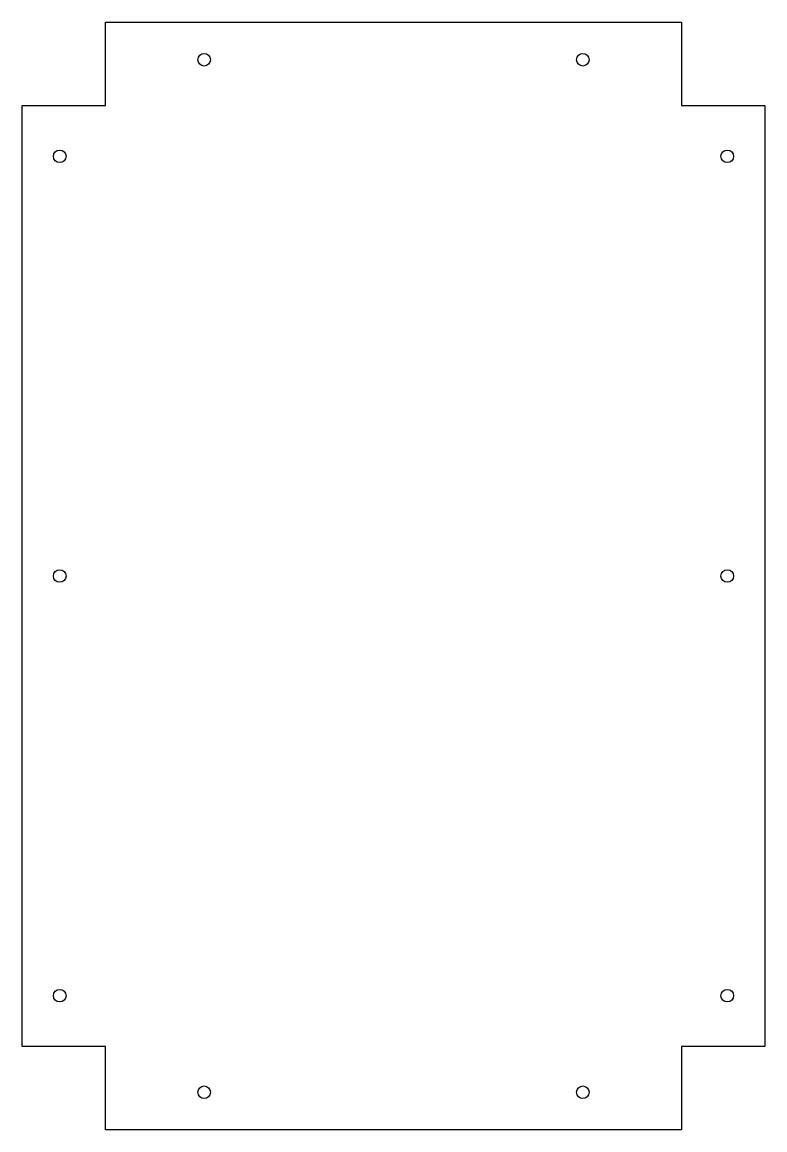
# Model space of a CAD drawing. Header units: millimetres. Extents: x -88 to 88, y -132 to 132.
import ezdxf

# ---------------------------------------------------------------- set-up
doc = ezdxf.new("R2010")
doc.units = ezdxf.units.MM

msp = doc.modelspace()

# ---------------------------------------------------------------- linework, layer by layer
at = {"color": 7, "linetype": 'Continuous', "lineweight": 25}
for p, q in [((-68.59, 112.09), (-68.59, 131.97)), ((-68.59, 131.97), (68.59, 131.97)), ((68.59, 131.97), (68.59, 112.09)), ((-88.47, -112.09), (-88.47, 112.09)), ((-88.47, 112.09), (-68.59, 112.09)), ((68.59, 112.09), (88.47, 112.09)), ((88.47, 112.09), (88.47, -112.09)), ((-68.59, -112.09), (-88.47, -112.09)), ((-68.59, -131.97), (-68.59, -112.09)), ((88.47, -112.09), (68.59, -112.09)), ((68.59, -112.09), (68.59, -131.97)), ((68.59, -131.97), (-68.59, -131.97))]:
    msp.add_line(p, q, dxfattribs=at)
for centre in [(-45.1, 123.02), (45.1, 123.02), (-79.52, 100), (79.52, 100), (-79.52, 0), (79.52, 0), (-79.52, -100), (79.52, -100), (-45.1, -123.02), (45.1, -123.02)]:
    msp.add_circle(centre, 1.5, dxfattribs=at)

doc.saveas('drawing.dxf')
